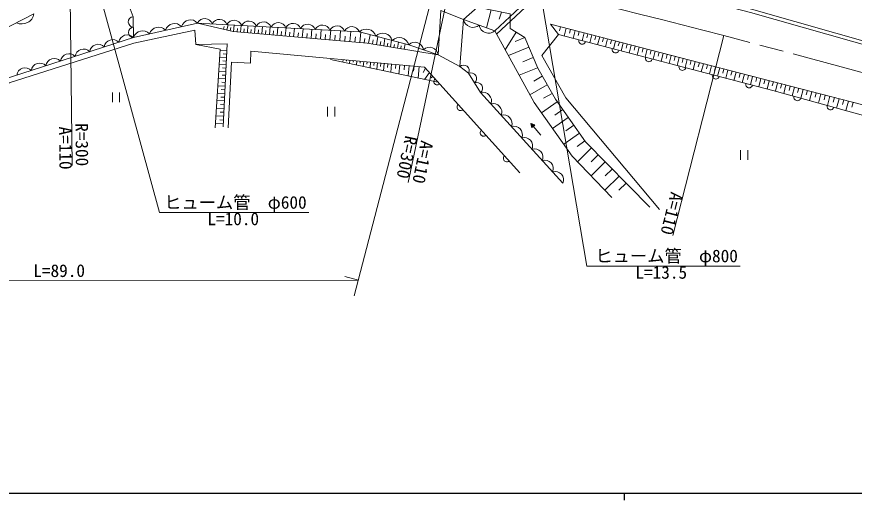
# Model space of a CAD drawing. Units: millimetres, scale not verified. Extents: x 40000 to 680000, y 20000 to 380000.
# Drawn here: x 180022 to 301348, y 204000 to 273991 of the extents above; entities that cross this region are included whole.
import ezdxf
from ezdxf.enums import TextEntityAlignment as Align

# ---------------------------------------------------------------- set-up
doc = ezdxf.new("R2010")
doc.units = ezdxf.units.MM
doc.header["$LTSCALE"] = 1000
doc.linetypes.add('CHAIN', pattern=[18.5, 12, -1.5, 3.5, -1.5])
for name, color, linetype, lineweight in [('M-BGD', 7, 'Continuous', 13), ('M-BMK', 2, 'CHAIN', 13), ('M-STR-HTXT', 7, 'Continuous', 13), ('M-TTL-BAND', 7, 'Continuous', 25)]:
    doc.layers.add(name, color=color, linetype=linetype, lineweight=lineweight)
doc.styles.add('ＭＳ ゴシック', font='')
doc.styles.get('ＭＳ ゴシック').set_extended_font_data('MS Gothic')

msp = doc.modelspace()

# ---------------------------------------------------------------- linework, layer by layer
at = {"layer": 'M-BGD'}
for p, q in [((249280, 271937), (259159, 281268)), ((249529, 271485), (259737, 281127)), ((195240, 278491), (196868, 273991)), ((177488, 271837), (182513, 274405)), ((241082, 268490), (241463, 274905)), ((241463, 274905), (244745, 273614)), ((248727, 274988), (248057, 272389)), ((250254, 274667), (249929, 273657)), ((196868, 273991), (196924, 270982)), ((244745, 273614), (244217, 266776)), ((244745, 273614), (249280, 271937)), ((209978, 272197), (210068, 272578)), ((210465, 272082), (210645, 272844)), ((210951, 271967), (211059, 272423)), ((211440, 271862), (211520, 272796)), ((211938, 271819), (211980, 272302)), ((212436, 271776), (212519, 272741)), ((212934, 271733), (212977, 272231)), ((213433, 271690), (213519, 272686)), ((213947, 271645), (213992, 272160)), ((214462, 271601), (214551, 272630)), ((214994, 271554), (215040, 272086)), ((215525, 271508), (215617, 272572)), ((216074, 271461), (216122, 272010)), ((216623, 271413), (216718, 272511)), ((217190, 271364), (217239, 271931)), ((217757, 271315), (217855, 272449)), ((218342, 271264), (218393, 271850)), ((218928, 271214), (219029, 272385)), ((220137, 271109), (220242, 272318)), ((221387, 271001), (221495, 272250)), ((222677, 270889), (222788, 272179)), ((224009, 270773), (224124, 272106)), ((225385, 270654), (225504, 272030)), ((226806, 270531), (226929, 271952)), ((228273, 270404), (228400, 271871)), ((252366, 271782), (250790, 269201)), ((258770, 272534), (258625, 271969)), ((259597, 272321), (259306, 271190)), ((260226, 272159), (260080, 271593)), ((260897, 271986), (260606, 270855)), ((261517, 271826), (261371, 271261)), ((196924, 270982), (177909, 264846)), ((219533, 271161), (219585, 271766)), ((220762, 271055), (220816, 271679)), ((222032, 270945), (222087, 271590)), ((223343, 270831), (223400, 271497)), ((224697, 270714), (224756, 271402)), ((226095, 270593), (226157, 271303)), ((227539, 270467), (227603, 271201)), ((229008, 270340), (229072, 271075)), ((229743, 270276), (229870, 271746)), ((230372, 270222), (230427, 270851)), ((231000, 270152), (231205, 271399)), ((231571, 270058), (231665, 270629)), ((232142, 269964), (232330, 271106)), ((233188, 269792), (233361, 270838)), ((234175, 269629), (234333, 270585)), ((253646, 270986), (252249, 270408)), ((262203, 271649), (261912, 270518)), ((262769, 271503), (262623, 270938)), ((263334, 271358), (263042, 270224)), ((263901, 271212), (263755, 270645)), ((264468, 271065), (264175, 269928)), ((265036, 270919), (264890, 270350)), ((265605, 270772), (265311, 269632)), ((266175, 270625), (266028, 270055)), ((232665, 269878), (232751, 270401)), ((233682, 269710), (233760, 270188)), ((234668, 269548), (234740, 269981)), ((235162, 269466), (235305, 270333)), ((235655, 269385), (235719, 269773)), ((236148, 269303), (236276, 270080)), ((254224, 269589), (251254, 268361)), ((266745, 270478), (266450, 269335)), ((267317, 270331), (267169, 269759)), ((267888, 270184), (267593, 269037)), ((268462, 270036), (268314, 269463)), ((269035, 269888), (268739, 268738)), ((269610, 269740), (269462, 269165)), ((270185, 269592), (269888, 268439)), ((270761, 269443), (270613, 268867)), ((210458, 269077), (209458, 269125)), ((210434, 268578), (209934, 268601)), ((241082, 268490), (244217, 266776)), ((271338, 269295), (271040, 268138)), ((271916, 269146), (271767, 268568)), ((272494, 268997), (272195, 267837)), ((273074, 268847), (272924, 268268)), ((273653, 268698), (273354, 267535)), ((274235, 268548), (274085, 267967)), ((274816, 268398), (274515, 267232)), ((275399, 268248), (275249, 267665)), ((210362, 267065), (209336, 267114)), ((210410, 268078), (209398, 268126)), ((210386, 267571), (209880, 267596)), ((241017, 264515), (225474, 267800)), ((227295, 267789), (227261, 267422)), ((227793, 267743), (227776, 267559)), ((228291, 267697), (228246, 267214)), ((228789, 267651), (228766, 267409)), ((229287, 267605), (229231, 267006)), ((229785, 267558), (229757, 267259)), ((230282, 267512), (230216, 266798)), ((230780, 267466), (230747, 267109)), ((231278, 267420), (231201, 266589)), ((231776, 267374), (231738, 266959)), ((232274, 267328), (232186, 266381)), ((232772, 267282), (232728, 266809)), ((233270, 267236), (233171, 266173)), ((233801, 267187), (233752, 266656)), ((234333, 267138), (234223, 265951)), ((234926, 267083), (234872, 266489)), ((235520, 267028), (235397, 265703)), ((236183, 266967), (236122, 266304)), ((254838, 268104), (253353, 267490)), ((275982, 268098), (275680, 266929)), ((276566, 267947), (276416, 267362)), ((277151, 267796), (276849, 266624)), ((277737, 267645), (277586, 267059)), ((278323, 267494), (278020, 266318)), ((278911, 267343), (278760, 266755)), ((279499, 267191), (279195, 266012)), ((280088, 267039), (279937, 266450)), ((210313, 266040), (209274, 266089)), ((210337, 266552), (209825, 266577)), ((236846, 266906), (236709, 265425)), ((237586, 266837), (237517, 266097)), ((238326, 266769), (238173, 265116)), ((239236, 266528), (238904, 265906)), ((239796, 265909), (239110, 264918)), ((255452, 266619), (252818, 265530)), ((280678, 266887), (280373, 265705)), ((281269, 266735), (281117, 266144)), ((281860, 266583), (281555, 265397)), ((282453, 266430), (282300, 265837)), ((283046, 266277), (282739, 265088)), ((283640, 266124), (283487, 265529)), ((284234, 265971), (283927, 264778)), ((284831, 265817), (284677, 265221)), ((210263, 265001), (209211, 265051)), ((210238, 264475), (209712, 264500)), ((210288, 265520), (209769, 265545)), ((240284, 265368), (240063, 265133)), ((256151, 265378), (254915, 264668)), ((285427, 265663), (285118, 264468)), ((286024, 265509), (285870, 264911)), ((286622, 265355), (286313, 264156)), ((287221, 265201), (287067, 264601)), ((287821, 265046), (287511, 263844)), ((288422, 264891), (288267, 264290)), ((289023, 264736), (288712, 263531)), ((289626, 264581), (289470, 263978)), ((210213, 263949), (209147, 264000)), ((210188, 263416), (209655, 263442)), ((256861, 264142), (254373, 262713)), ((290228, 264426), (289916, 263212)), ((290835, 264269), (290679, 263662)), ((291442, 264113), (291124, 262880)), ((292058, 263954), (291900, 263337)), ((292675, 263795), (292352, 262542)), ((293301, 263634), (293140, 263007)), ((293927, 263472), (293599, 262200)), ((294564, 263308), (294400, 262672)), ((193870, 263049), (193870, 261649)), ((194920, 263049), (194920, 261649)), ((210162, 262884), (209083, 262935)), ((210136, 262344), (209597, 262370)), ((257575, 262898), (256331, 262184)), ((295200, 263144), (294867, 261851)), ((295846, 262978), (295680, 262331)), ((296493, 262811), (296154, 261498)), ((297149, 262642), (296980, 261985)), ((297806, 262472), (297462, 261138)), ((298473, 262301), (298301, 261633)), ((299140, 262129), (298791, 260773)), ((210110, 261804), (209017, 261857)), ((210084, 261258), (209538, 261284)), ((225037, 260953), (225037, 259553)), ((226087, 260953), (226087, 259553)), ((258326, 261677), (256060, 260079)), ((299818, 261954), (299643, 261276)), ((300496, 261779), (300141, 260402)), ((301184, 261602), (301007, 260913)), ((210005, 259604), (208884, 259658)), ((210058, 260711), (208951, 260764)), ((210032, 260158), (209478, 260184)), ((259125, 260544), (257992, 259745)), ((209952, 258483), (208816, 258537)), ((209978, 259044), (209418, 259071)), ((254630, 257946), (254478, 258561)), ((254478, 258561), (255061, 258314)), ((254488, 258520), (254831, 258118)), ((254508, 258438), (254802, 258093)), ((254516, 258545), (254860, 258142)), ((254594, 258512), (254889, 258167)), ((254672, 258479), (254917, 258191)), ((254750, 258446), (254946, 258216)), ((259924, 259411), (257657, 257812)), ((254528, 258356), (254774, 258069)), ((254549, 258274), (254745, 258044)), ((254569, 258192), (254716, 258020)), ((254589, 258110), (254687, 257995)), ((254609, 258028), (254659, 257970)), ((255061, 258314), (254630, 257946)), ((254828, 258413), (254975, 258240)), ((255949, 256836), (254845, 258130)), ((254906, 258380), (255004, 258265)), ((254983, 258347), (255032, 258289)), ((260724, 258278), (259590, 257478)), ((261523, 257144), (259255, 255544)), ((262324, 256010), (261189, 255210)), ((263276, 255003), (261249, 253011)), ((264272, 253989), (263258, 252993)), ((284891, 254699), (284891, 253299)), ((285941, 254699), (285941, 253299)), ((265268, 252976), (263221, 250964)), ((266273, 251952), (265250, 250947)), ((267279, 250929), (265211, 248897)), ((268295, 249895), (267261, 248879))]:
    msp.add_line(p, q, dxfattribs=at)
for points in [[(273493, 277992), (286314, 274591), (304849, 269349), (317060, 266262), (327396, 264063), (334874, 262941), (342600, 262068), (353814, 261487), (362252, 261652)], [(273618, 278476), (286446, 275073), (304978, 269832), (317173, 266750), (327485, 264555), (334939, 263437), (342641, 262567), (353822, 261987), (362221, 262151)], [(244745, 273614), (246791, 275396), (251512, 274402), (251512, 272303), (253638, 271006), (255488, 266534), (258055, 262061), (262417, 255877), (271721, 246408)], [(241082, 268490), (236816, 269939), (229652, 271803), (206214, 273087), (196924, 270982)], [(206214, 273087), (211371, 271868), (230806, 270184), (241082, 268490)], [(176056, 258435), (176130, 258656), (177161, 262484), (178946, 264417), (197006, 270187), (205813, 272036), (205963, 269960), (210506, 270076), (209931, 258044)], [(249280, 271937), (254987, 261602), (260467, 253824), (266237, 247833)], [(258502, 271407), (257361, 272897), (340184, 251550), (356562, 248175)], [(258502, 271407), (256081, 268390), (259560, 262234), (273129, 246111)], [(258502, 271407), (289553, 263312), (320753, 254738)], [(205963, 269960), (209469, 269298), (208779, 257923)], [(210639, 257927), (211136, 267396), (213897, 267286), (213925, 269025), (239082, 266699), (252885, 251418)], [(259144, 249903), (247217, 263003), (245487, 265819), (244217, 266776)]]:
    msp.add_lwpolyline(points, dxfattribs=at)
for centre, radius, start, end in [((180769, 274717), 1771, 244.28236, 349.8507), ((196937, 273239), 754, 95.18577, 266.91659), ((202876, 271651), 1363, 41.86478, 163.67015), ((205199, 272177), 1363, 41.86478, 163.67015), ((207254, 272566), 1163, 20.33123, 153.39882), ((209384, 272449), 1163, 20.33123, 153.39882), ((211515, 272332), 1163, 20.33123, 153.39882), ((213646, 272216), 1163, 20.33123, 153.39882), ((215777, 272099), 1163, 20.33123, 153.39882), ((217908, 271982), 1163, 20.33123, 153.39882), ((220038, 271865), 1163, 20.33123, 153.39882), ((246119, 273845), 1394, 189.54851, 309.85635), ((196964, 271735), 754, 95.18577, 266.91659), ((198231, 270598), 1363, 41.86478, 163.67015), ((200554, 271125), 1363, 41.86478, 163.67015), ((222169, 271749), 1163, 20.33123, 153.39882), ((224300, 271632), 1163, 20.33123, 153.39882), ((226431, 271515), 1163, 20.33123, 153.39882), ((228561, 271399), 1163, 20.33123, 153.39882), ((230661, 270779), 1437, 16.28061, 134.55855), ((248387, 273007), 1394, 189.54851, 309.85635), ((193917, 269454), 1230, 43.41069, 172.35764), ((196030, 270136), 1230, 43.41069, 172.35764), ((233049, 270158), 1437, 16.28061, 134.55855), ((235437, 269536), 1437, 16.28061, 134.55855), ((261932, 270513), 500, 165.3869, 345.3869), ((191805, 268773), 1230, 43.41069, 172.35764), ((237704, 269051), 1256, 7.50595, 134.95793), ((239836, 268326), 1256, 7.50595, 134.95793), ((266770, 269252), 500, 165.3869, 345.3869), ((187579, 267409), 1230, 43.41069, 172.35764), ((189692, 268091), 1230, 43.41069, 172.35764), ((183354, 266046), 1230, 43.41069, 172.35764), ((185466, 266727), 1230, 43.41069, 172.35764), ((244767, 266184), 808, 333.1427, 132.85225), ((271609, 267990), 500, 165.3869, 345.3869), ((181241, 265364), 1230, 43.41069, 172.35764), ((245803, 265043), 838, 311.02227, 112.10913), ((276447, 266729), 500, 165.3869, 345.3869), ((240956, 264624), 500, 132.09284, 312.09284), ((281285, 265467), 500, 165.3869, 345.3869), ((246668, 263635), 838, 311.02227, 112.10913), ((286123, 264206), 500, 165.3869, 345.3869), ((247574, 261830), 1226, 337.71256, 106.91891), ((293100, 262337), 500, 164.63487, 344.63487), ((244308, 260914), 500, 132.09284, 312.09284), ((249065, 260193), 1226, 337.71256, 106.91891), ((297921, 261012), 500, 164.63487, 344.63487), ((250556, 258555), 1226, 337.71256, 106.91891), ((247659, 257203), 500, 132.09284, 312.09284), ((252047, 256918), 1226, 337.71256, 106.91891), ((253537, 255280), 1226, 337.71256, 106.91891), ((255028, 253643), 1226, 337.71256, 106.91891), ((251011, 253493), 500, 132.09284, 312.09284), ((256519, 252006), 1226, 337.71256, 106.91891), ((258010, 250368), 1226, 337.71256, 106.91891)]:
    msp.add_arc(centre, radius, start, end, dxfattribs=at)
at = {"layer": 'M-BMK'}
for points in [[(282434, 271297), (279431, 272062), (276428, 272824), (273423, 273581), (270417, 274331), (267409, 275072), (264397, 275801), (261382, 276515), (258364, 277213), (255340, 277891), (252312, 278548), (249279, 279181), (246241, 279787), (243197, 280364), (243143, 280374)], [(304765, 265427), (304082, 265502), (282434, 271297)]]:
    msp.add_lwpolyline(points, dxfattribs=at)
at = {"layer": 'M-STR-HTXT'}
for p, q in [((187681, 285858), (188041, 252451)), ((243143, 280374), (236739, 250010)), ((240041, 276382), (228907, 233568)), ((282434, 271297), (275055, 242332)), ((119466, 235602), (229506, 235873)), ((229506, 235873), (227573, 236385))]:
    msp.add_line(p, q, dxfattribs=at)
for points in [[(222323, 245652), (200712, 245652), (189945, 285055)], [(256196, 275776), (262625, 237900), (284797, 237900)]]:
    msp.add_lwpolyline(points, dxfattribs=at)
at = {"layer": 'M-TTL-BAND'}
for p, q in [((40000, 205000), (579000, 205000)), ((268000, 205000), (268000, 204000))]:
    msp.add_line(p, q, dxfattribs=at)

# ---------------------------------------------------------------- texts
at = {"layer": 'M-STR-HTXT', "style": 'ＭＳ ゴシック'}
for s, rotation, p in [('R=300', 270.616, (188008, 255457)), ('A=110', 258.089, (237418, 253233)), ('L=89.0', 0.141, (186169, 235766))]:
    msp.add_text(s, height=1833, rotation=rotation, dxfattribs=at).set_placement(p, align=Align.BOTTOM_CENTER)
for s, rotation, p in [('A=110', 270.616, (188013, 254997)), ('R=300', 258.089, (237466, 253458)), ('A=110', 255.708, (275802, 245263))]:
    msp.add_text(s, height=1833, rotation=rotation, dxfattribs=at).set_placement(p, align=Align.TOP_CENTER)
for s, p in [('ヒューム管\u3000φ600', (211698, 245652)), ('ヒューム管\u3000φ800', (274172, 237900))]:
    msp.add_text(s, height=1833, dxfattribs=at).set_placement(p, align=Align.BOTTOM_CENTER)
for s, p in [('L=10.0', (211382, 245652)), ('L=13.5', (273390, 237900))]:
    msp.add_text(s, height=1833, dxfattribs=at).set_placement(p, align=Align.TOP_CENTER)

doc.saveas('drawing.dxf')
